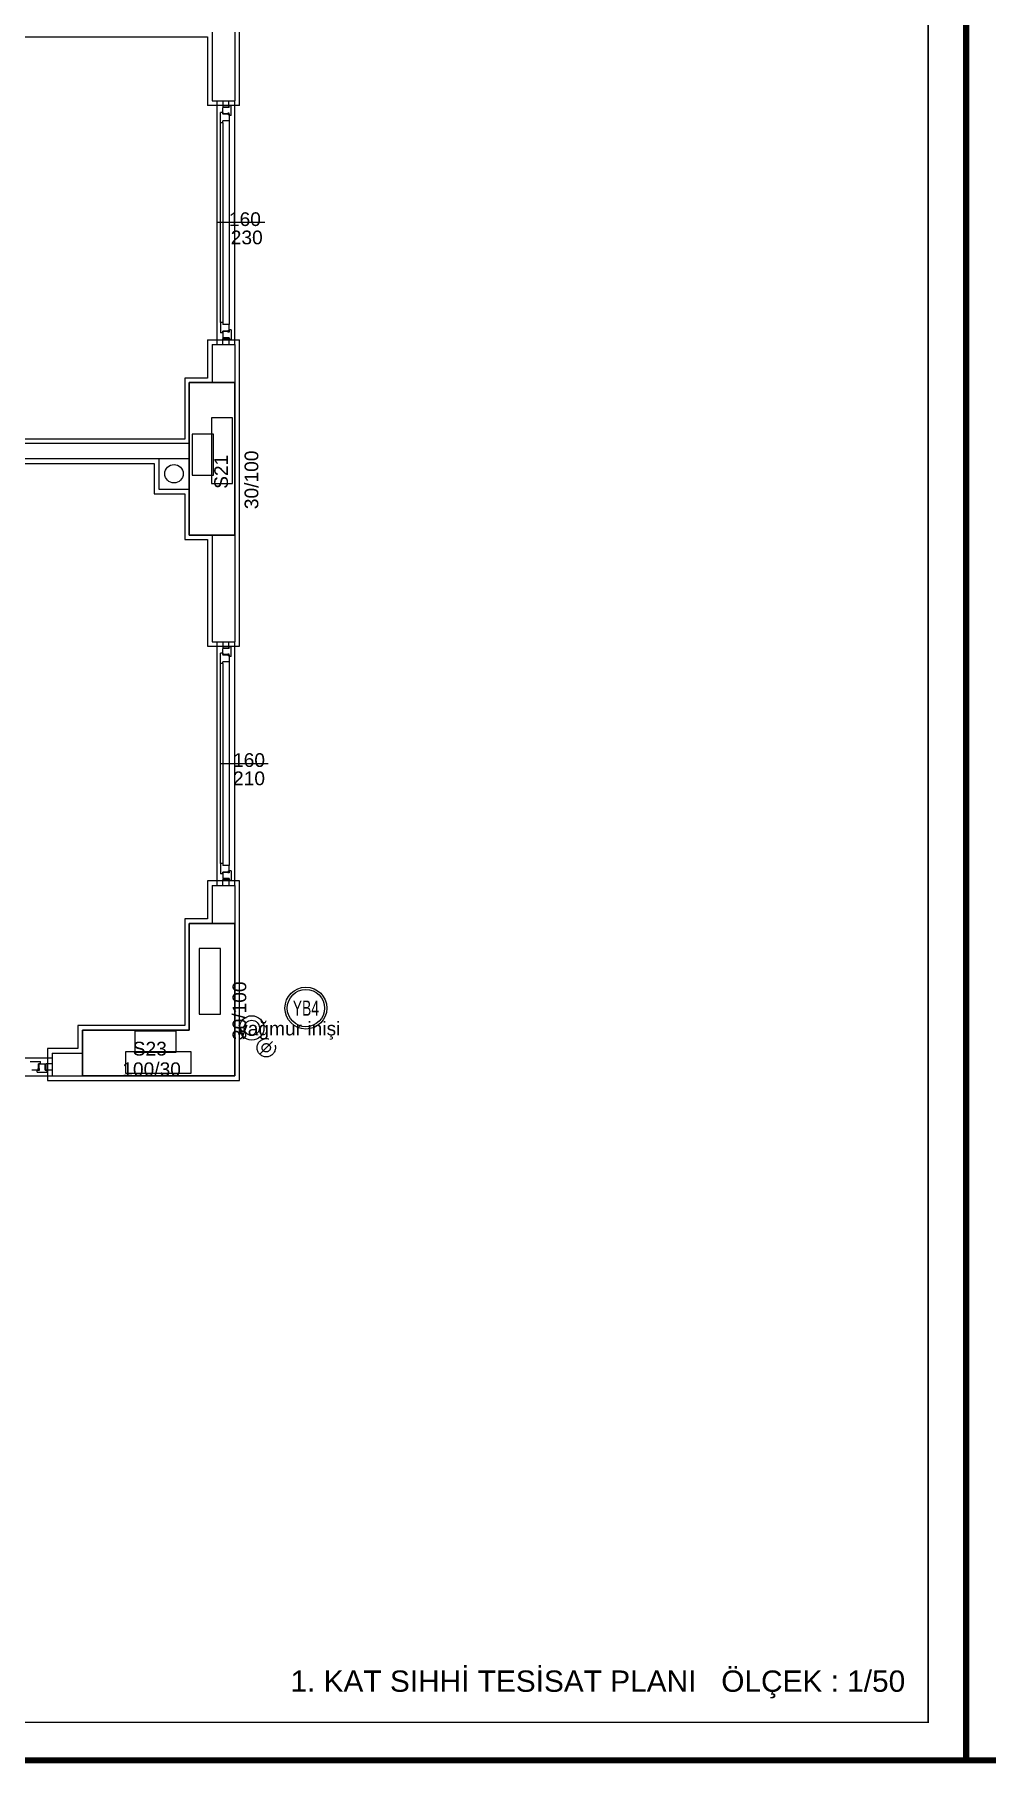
# Model space of a CAD drawing. Header units: centimetres. Extents: x -3962 to 30527, y -2 to 2802.
# Drawn here: x 11889 to 12513, y -2 to 1133 of the extents above; entities that cross this region are included whole.
import ezdxf
from ezdxf.enums import TextEntityAlignment as Align

# ---------------------------------------------------------------- set-up
doc = ezdxf.new("R2010")
doc.units = ezdxf.units.CM
doc.linetypes.add('YAGMUR HATTI', pattern=[36, 30, -6])
for name, color, linetype in [('MTY-YAGMURSU-KOLON NO', 7, 'CONTINUOUS'), ('ROTAS-MIMARI', 8, 'CONTINUOUS'), ('ROTAS-MIMARI-KOLON', 8, 'CONTINUOUS'), ('ROTAS-MIMARI-YAZI', 8, 'CONTINUOUS'), ('ROTAS-PAFTA', 7, 'CONTINUOUS'), ('ROTAS-PISSU-KOLONNO', 211, 'CONTINUOUS'), ('ROTAS-YAGMUR-BORUSU', 3, 'YAGMUR HATTI')]:
    doc.layers.add(name, color=color, linetype=linetype)
doc.styles.add('ANOTATIVO', font='arial.ttf')
doc.styles.add('ROTAS', font='arial.ttf')

# ---------------------------------------------------------------- blocks, each defined once
blk = doc.blocks.new('MTY-KOLON NO YAGMUR')
at = {"layer": 'MTY-YAGMURSU-KOLON NO', "linetype": 'Continuous', "ltscale": 100}
blk.add_circle((0, 0), 27.5, dxfattribs=at)
at = {"layer": 'MTY-YAGMURSU-KOLON NO', "color": 7, "linetype": 'Continuous', "ltscale": 100}
blk.add_circle((0, 0), 24.5, dxfattribs=at)
at = {"style": 'ANOTATIVO', "width": 0.65}
blk.add_attdef('K', text='', height=20, dxfattribs=at).set_placement((0, 0), align=Align.MIDDLE_CENTER)

msp = doc.modelspace()

# ---------------------------------------------------------------- linework, layer by layer
at = {"layer": 'ROTAS-MIMARI'}
for p, q in [((11710.4, 1131.2), (11985.4, 1131.2)), ((11985.4, 1131.2), (12002.4, 1131.2)), ((12002.4, 1131.2), (12002.4, 1086.2)), ((12005.4, 1134.2), (12005.4, 1089.2)), ((12020.4, 1134.2), (12020.4, 1089.2)), ((12023.4, 1086.2), (12023.4, 1134.2)), ((12023.4, 1086.2), (12002.4, 1086.2)), ((12005.4, 1089.2), (12020.4, 1089.2)), ((12008.6, 929.2), (12008.6, 1089.2)), ((12011, 1074.8), (12011, 1081.6)), ((12012.4, 1081.6), (12011, 1081.6)), ((12012.4, 1089.2), (12012.4, 1085.2)), ((12012.4, 1085.2), (12016.4, 1085.2)), ((12016.6, 1084.7), (12012.4, 1084.7)), ((12012.4, 1080.7), (12012.4, 1084.7)), ((12012.4, 1081.6), (12012.4, 1080.4)), ((12015.6, 1080.7), (12012.4, 1080.7)), ((12015.6, 1080.4), (12012.4, 1080.4)), ((12016.6, 1081), (12015.6, 1081)), ((12015.6, 1080.7), (12015.6, 1081)), ((12015.6, 1080.1), (12015.6, 1080.4)), ((12016.1, 1080.1), (12015.6, 1080.1)), ((12016.6, 1080.4), (12016.1, 1080.4)), ((12016.1, 1080.1), (12016.1, 1080.4)), ((12016.4, 1085.2), (12016.4, 1089.2)), ((12016.6, 1084.7), (12016.6, 1085.9)), ((12018, 1085.9), (12016.6, 1085.9)), ((12016.6, 1079.5), (12016.6, 1081)), ((12016.6, 1080.4), (12016.6, 1076)), ((12018, 1079.5), (12016.6, 1079.5)), ((12018, 1079.5), (12018, 1085.9)), ((12020.4, 929.2), (12020.4, 1089.2)), ((12011, 943.6), (12011, 1074.8)), ((12012.4, 1074.8), (12011, 1074.8)), ((12012.4, 1074.8), (12012.4, 1076)), ((12016.6, 1076), (12012.4, 1076)), ((12012.4, 1074.8), (12012.4, 943.6)), ((12016.6, 1076), (12016.6, 942.4)), ((12040, 1009.2), (12008.6, 1009.2)), ((12012.4, 943.6), (12011, 943.6)), ((12011, 943.6), (12011, 936.8)), ((12012.4, 943.6), (12012.4, 942.4)), ((12016.6, 942.4), (12012.4, 942.4)), ((12016.6, 938), (12016.6, 942.4)), ((12002.4, 932.2), (12002.4, 907.2)), ((12002.4, 932.2), (12023.4, 932.2)), ((12012.4, 936.8), (12011, 936.8)), ((12012.4, 936.8), (12012.4, 938)), ((12015.6, 938), (12012.4, 938)), ((12012.4, 937.7), (12012.4, 933.7)), ((12015.6, 937.7), (12012.4, 937.7)), ((12016.6, 933.7), (12012.4, 933.7)), ((12012.4, 929.2), (12012.4, 933.2)), ((12012.4, 933.2), (12016.4, 933.2)), ((12016.1, 938.3), (12015.6, 938.3)), ((12015.6, 938.3), (12015.6, 938)), ((12015.6, 937.7), (12015.6, 937.4)), ((12016.6, 937.4), (12015.6, 937.4)), ((12016.1, 938.3), (12016.1, 938)), ((12016.6, 938), (12016.1, 938)), ((12016.4, 933.2), (12016.4, 929.2)), ((12018, 938.9), (12016.6, 938.9)), ((12016.6, 938.9), (12016.6, 937.4)), ((12016.6, 933.7), (12016.6, 932.5)), ((12018, 932.5), (12016.6, 932.5)), ((12018, 938.9), (12018, 932.5)), ((12023.4, 904.2), (12023.4, 932.2)), ((12005.4, 929.2), (12005.4, 904.2)), ((12005.4, 929.2), (12020.4, 929.2)), ((12020.4, 929.2), (12020.4, 904.2)), ((12002.4, 907.2), (11987.4, 907.2)), ((11987.4, 907.2), (11987.4, 867.2)), ((12023.4, 854.2), (12023.4, 904.2)), ((11990.4, 864.2), (11660.4, 864.2)), ((11987.4, 867.2), (11663.4, 867.2)), ((11647.4, 851.2), (11967.4, 851.2)), ((11990.4, 854.2), (11650.4, 854.2)), ((11967.4, 851.2), (11967.4, 831.2)), ((11970.4, 854.2), (11970.4, 834.2)), ((11970.4, 854.2), (11970.4, 834.2)), ((11970.4, 854.2), (11970.4, 834.2)), ((12023.4, 731.2), (12023.4, 854.2)), ((11967.4, 831.2), (11987.4, 831.2)), ((11970.4, 834.2), (11990.4, 834.2)), ((11987.4, 831.2), (11987.4, 801.2)), ((11987.4, 801.2), (12002.4, 801.2)), ((12002.4, 801.2), (12002.4, 731.2)), ((12005.4, 804.2), (12005.4, 734.2)), ((12020.4, 804.2), (12020.4, 734.2)), ((12002.4, 731.2), (12023.4, 731.2)), ((12005.4, 734.2), (12020.4, 734.2)), ((12008.6, 574.2), (12008.6, 734.2)), ((12011, 719.8), (12011, 726.6)), ((12012.4, 726.6), (12011, 726.6)), ((12012.4, 734.2), (12012.4, 730.2)), ((12012.4, 730.2), (12016.4, 730.2)), ((12016.6, 729.7), (12012.4, 729.7)), ((12012.4, 725.7), (12012.4, 729.7)), ((12012.4, 726.6), (12012.4, 725.4)), ((12016.4, 730.2), (12016.4, 734.2)), ((12016.6, 729.7), (12016.6, 730.9)), ((12018, 730.9), (12016.6, 730.9)), ((12018, 724.5), (12018, 730.9)), ((12020.4, 574.2), (12020.4, 734.2)), ((12011, 588.6), (12011, 719.8)), ((12012.4, 719.8), (12011, 719.8)), ((12015.6, 725.7), (12012.4, 725.7)), ((12015.6, 725.4), (12012.4, 725.4)), ((12012.4, 719.8), (12012.4, 721)), ((12016.6, 721), (12012.4, 721)), ((12012.4, 719.8), (12012.4, 588.6)), ((12016.6, 726), (12015.6, 726)), ((12015.6, 725.7), (12015.6, 726)), ((12015.6, 725.1), (12015.6, 725.4)), ((12016.1, 725.1), (12015.6, 725.1)), ((12016.6, 725.4), (12016.1, 725.4)), ((12016.1, 725.1), (12016.1, 725.4)), ((12016.6, 724.5), (12016.6, 726)), ((12016.6, 725.4), (12016.6, 721)), ((12018, 724.5), (12016.6, 724.5)), ((12016.6, 721), (12016.6, 587.4)), ((12010.8, 654.2), (12042.2, 654.2)), ((12012.4, 588.6), (12011, 588.6)), ((12011, 588.6), (12011, 581.8)), ((12012.4, 581.8), (12011, 581.8)), ((12012.4, 588.6), (12012.4, 587.4)), ((12016.6, 587.4), (12012.4, 587.4)), ((12012.4, 581.8), (12012.4, 583)), ((12015.6, 583), (12012.4, 583)), ((12012.4, 582.7), (12012.4, 578.7)), ((12015.6, 582.7), (12012.4, 582.7)), ((12016.6, 578.7), (12012.4, 578.7)), ((12016.1, 583.3), (12015.6, 583.3)), ((12015.6, 583.3), (12015.6, 583)), ((12015.6, 582.7), (12015.6, 582.4)), ((12016.6, 582.4), (12015.6, 582.4)), ((12016.1, 583.3), (12016.1, 583)), ((12016.6, 583), (12016.1, 583)), ((12016.6, 583), (12016.6, 587.4)), ((12018, 583.9), (12016.6, 583.9)), ((12016.6, 583.9), (12016.6, 582.4)), ((12016.6, 578.7), (12016.6, 577.5)), ((12018, 583.9), (12018, 577.5)), ((12023.4, 577.2), (12002.4, 577.2)), ((12002.4, 577.2), (12002.4, 552.3)), ((12005.4, 574.2), (12005.4, 549.3)), ((12005.4, 574.2), (12020.4, 574.2)), ((12012.4, 574.2), (12012.4, 578.2)), ((12012.4, 578.2), (12016.4, 578.2)), ((12016.4, 578.2), (12016.4, 574.2)), ((12018, 577.5), (12016.6, 577.5)), ((12020.4, 574.2), (12020.4, 549.3)), ((12023.4, 549.3), (12023.4, 577.2)), ((12002.4, 552.3), (11987.4, 552.3)), ((11987.4, 552.3), (11987.4, 482.2)), ((12023.4, 446.2), (12023.4, 549.3)), ((11987.4, 482.2), (11917.4, 482.2)), ((11917.4, 482.2), (11917.4, 467.2)), ((11897.4, 467.2), (11897.4, 446.2)), ((11917.4, 467.2), (11897.4, 467.2)), ((11740.4, 461), (11900.4, 461)), ((11886, 458.6), (11892.8, 458.6)), ((11891.3, 454), (11891.6, 454)), ((11891.3, 453.5), (11891.3, 454)), ((11891.6, 454), (11891.6, 457.2)), ((11892.8, 457.2), (11891.6, 457.2)), ((11891.9, 454), (11891.9, 457.2)), ((11891.9, 457.2), (11895.9, 457.2)), ((11891.9, 454), (11892.2, 454)), ((11892.2, 453), (11892.2, 454)), ((11892.8, 457.2), (11892.8, 458.6)), ((11895.9, 453), (11895.9, 457.2)), ((11900.4, 457.2), (11896.4, 457.2)), ((11896.4, 457.2), (11896.4, 453.2)), ((11900.4, 464.2), (11920.4, 464.2)), ((11900.4, 464.2), (11900.4, 449.2)), ((11740.4, 449.2), (11900.4, 449.2)), ((11891.6, 453), (11887.2, 453)), ((11890.7, 453), (11892.2, 453)), ((11890.7, 451.6), (11890.7, 453)), ((11890.7, 451.6), (11897.1, 451.6)), ((11891.3, 453.5), (11891.6, 453.5)), ((11891.6, 453), (11891.6, 453.5)), ((11895.9, 453), (11897.1, 453)), ((11896.4, 453.2), (11900.4, 453.2)), ((11897.1, 451.6), (11897.1, 453)), ((11897.4, 446.2), (11920.4, 446.2)), ((11900.4, 449.2), (11920.4, 449.2)), ((11920.4, 446.2), (12023.4, 446.2))]:
    msp.add_line(p, q, dxfattribs=at)
for points in [[(11990.4, 804.2), (11990.4, 904.2)], [(11990.4, 904.2), (12020.4, 904.2)], [(12020.4, 904.2), (12020.4, 804.2)], [(12020.4, 804.2), (11990.4, 804.2)], [(11990.4, 479.2), (11990.4, 549.2)], [(11990.4, 549.2), (12020.4, 549.2)], [(12020.4, 549.2), (12020.4, 449.2)], [(11920.4, 479.2), (11990.4, 479.2)], [(11920.4, 449.2), (11920.4, 479.2)], [(12020.4, 449.2), (11920.4, 449.2)]]:
    msp.add_lwpolyline(points, dxfattribs=at)
for centre, radius in [((11980.4, 844.4), 6.03), ((12031.4, 480.7), 8), ((12031.4, 480.7), 5)]:
    msp.add_circle(centre, radius, dxfattribs=at)
at = {"layer": 'ROTAS-MIMARI-KOLON'}
for points in [[(12020.4, 904.2), (11990.4, 904.2), (11990.4, 804.2), (12020.4, 804.2), (12020.4, 904.2)], [(12018.8, 838.1), (12018.8, 881.2), (12004.9, 881.2), (12004.9, 838.1), (12018.8, 838.1)], [(12006.4, 843.4), (12006.4, 870.4), (11992.4, 870.4), (11992.4, 843.4), (12006.4, 843.4)], [(12020.4, 549.2), (11990.4, 549.2), (11990.4, 479.2), (11920.4, 479.2), (11920.4, 449.2), (12020.4, 449.2), (12020.4, 549.2)], [(12011, 489.7), (12011, 532.8), (11997, 532.8), (11997, 489.7), (12011, 489.7)], [(11954.7, 464.7), (11981.8, 464.7), (11981.8, 478.6), (11954.7, 478.6), (11954.7, 464.7)], [(11948.5, 451.1), (11991.6, 451.1), (11991.6, 465.1), (11948.5, 465.1), (11948.5, 451.1)]]:
    msp.add_lwpolyline(points, dxfattribs=at)
at = {"layer": 'ROTAS-PAFTA'}
for points, const_width in [([(10000, 0), (12500, 0), (12500, 2800), (10000, 2800)], 4), ([(12500, 0), (15000, 0), (15000, 2800), (12500, 2800)], 4), ([(10025, 25), (12475, 25), (12475, 2775), (10025, 2775)], 1)]:
    msp.add_lwpolyline(points, close=True, dxfattribs=dict(at, const_width=const_width))
at = {"layer": 'ROTAS-YAGMUR-BORUSU'}
msp.add_line((12036.7, 463.5), (12045.1, 471.9), dxfattribs=at)
for radius in [6, 2.7]:
    msp.add_circle((12040.9, 467.7), radius, dxfattribs=at)

# ---------------------------------------------------------------- block references
at = {"layer": 'ROTAS-PISSU-KOLONNO'}
ref = msp.add_blockref('MTY-KOLON NO YAGMUR', (12066.9, 493.7), dxfattribs=dict(at, xscale=0.5, yscale=0.5))
ref.add_attrib('K', 'YB4', dxfattribs={"height": 10, "style": 'ANOTATIVO', "width": 0.65}).set_placement((12066.9, 493.7), align=Align.MIDDLE_CENTER)

# ---------------------------------------------------------------- texts
at = {"layer": 'ROTAS-MIMARI-YAZI', "style": 'ROTAS'}
for s, p in [('160', (12026.9, 1011.5)), ('230', (12028.1, 999.5)), ('160', (12029.6, 656.5)), ('210', (12029.6, 644.5)), ('yağmur inişi', (12056, 480.3)), ('S23', (11964.5, 467.1)), ('100/30', (11965.7, 453.6))]:
    msp.add_text(s, height=9, dxfattribs=at).set_placement(p, align=Align.MIDDLE_CENTER)
for s, p in [('S21', (12011.3, 845.7)), ('30/100', (12031.2, 840.4)), ('30/100', (12023.3, 492))]:
    msp.add_text(s, height=9, rotation=90, dxfattribs=at).set_placement(p, align=Align.MIDDLE_CENTER)
at = {"layer": 'ROTAS-PAFTA', "style": 'ROTAS'}
msp.add_text('1. KAT SIHHİ TESİSAT PLANI   ÖLÇEK : 1/50', height=14, dxfattribs=at).set_placement((12460, 45), align=Align.RIGHT)

doc.saveas('drawing.dxf')
